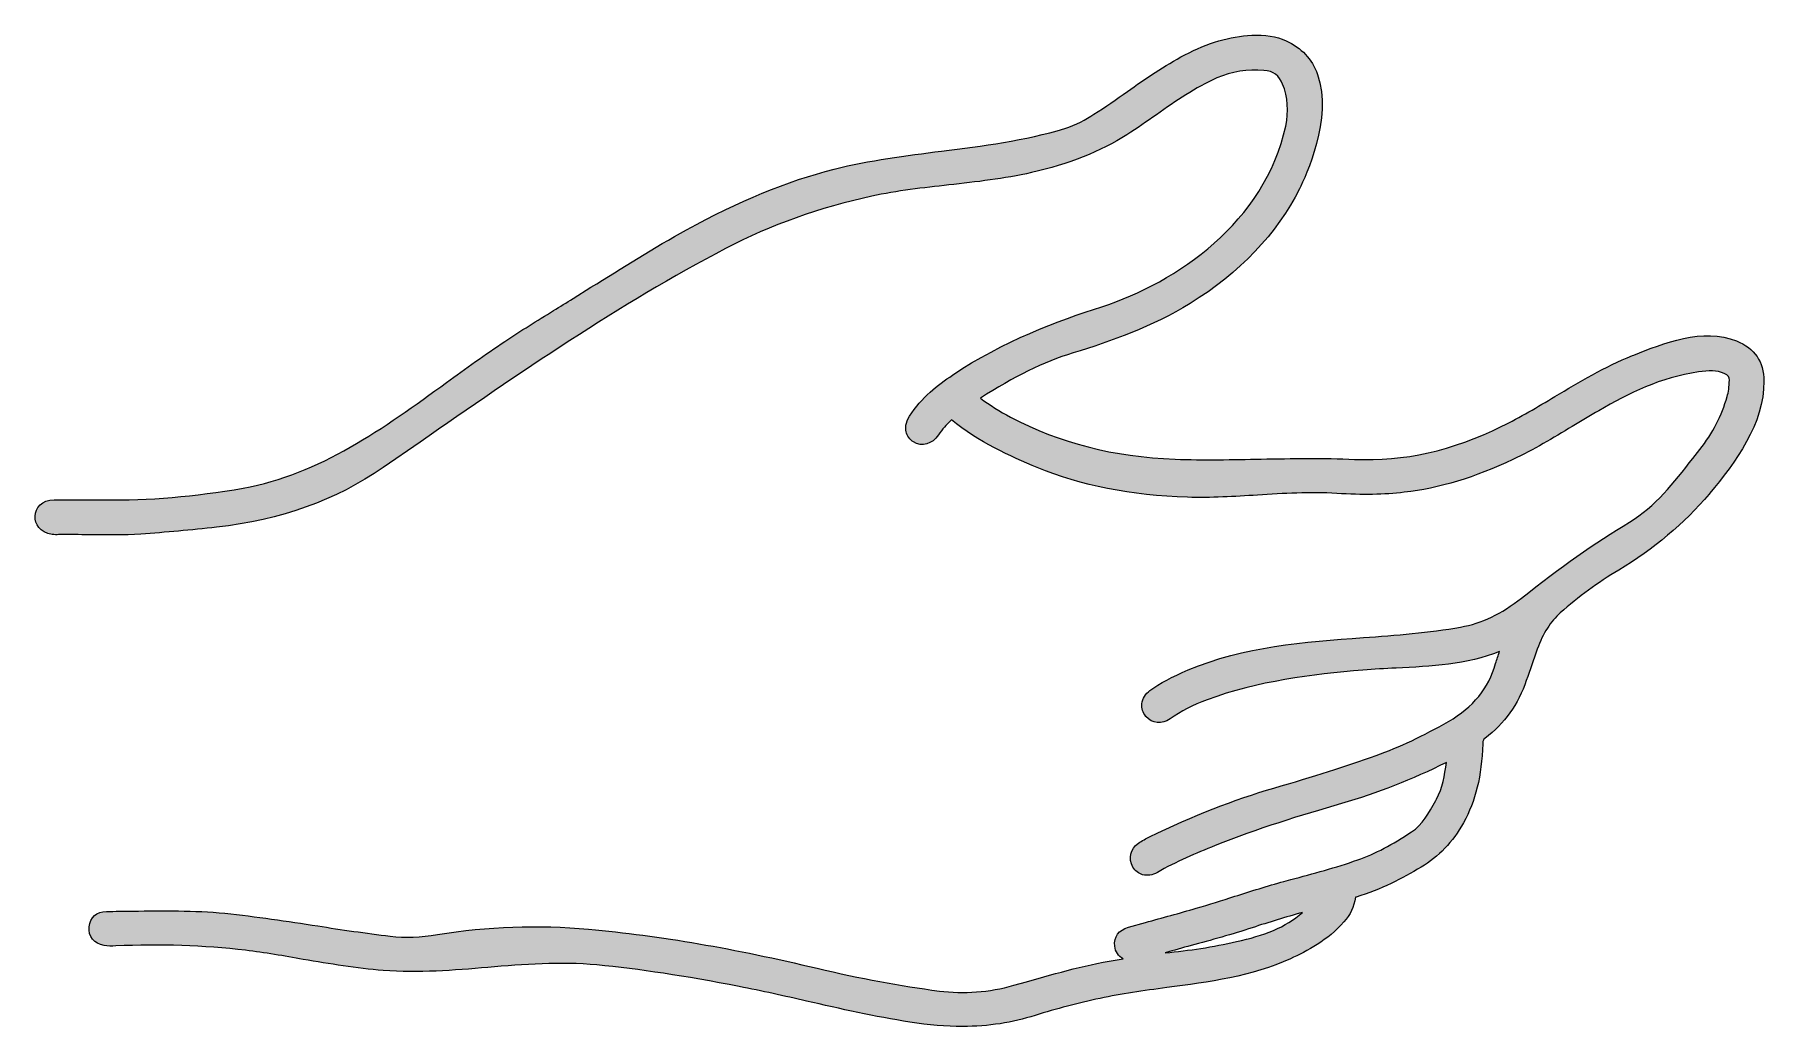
# Model space of a CAD drawing. Header units: inches. Extents: x -0.1 to 11.9, y -21.7 to -14.8.
import ezdxf

# ---------------------------------------------------------------- set-up
doc = ezdxf.new("R2010")
doc.units = ezdxf.units.IN
doc.header["$MEASUREMENT"] = 0
doc.layers.add('Layer 1', color=7, linetype='Continuous')

msp = doc.modelspace()

# ---------------------------------------------------------------- hatches: boundary and pattern name
at = {"layer": 'Layer 1', "true_color": 0xffffff}
h = msp.add_hatch(color=7, dxfattribs=at)
h.dxf.hatch_style = 2
edge = h.paths.add_edge_path()
edge.add_spline(control_points=[(11.663, -16.965), (11.431, -16.871), (11.153, -16.982), (10.95, -17.064), (10.95, -17.064), (10.941, -17.067), (10.941, -17.067), (10.748, -17.144), (10.572, -17.25), (10.402, -17.352), (10.283, -17.423), (10.161, -17.496), (10.035, -17.558), (9.689, -17.729), (9.354, -17.804), (9.012, -17.788), (8.798, -17.778), (8.577, -17.782), (8.364, -17.786), (8.167, -17.79), (7.964, -17.794), (7.766, -17.787), (7.339, -17.77), (6.966, -17.675), (6.625, -17.495), (6.549, -17.455), (6.479, -17.409), (6.415, -17.364), (6.647, -17.213), (6.853, -17.112), (7.058, -17.049), (7.324, -16.967), (7.606, -16.868), (7.871, -16.705), (8.212, -16.495), (8.475, -16.219), (8.63, -15.908), (8.67, -15.829), (8.863, -15.416), (8.755, -15.115), (8.716, -15.006), (8.642, -14.928), (8.537, -14.881), (8.467, -14.85), (8.391, -14.837), (8.298, -14.842), (8.147, -14.85), (7.994, -14.894), (7.833, -14.979), (7.692, -15.053), (7.561, -15.144), (7.435, -15.233), (7.36, -15.286), (7.282, -15.341), (7.203, -15.391), (7.146, -15.427), (7.078, -15.466), (7.001, -15.49), (6.723, -15.574), (6.43, -15.611), (6.146, -15.647), (5.9, -15.678), (5.646, -15.71), (5.4, -15.772), (5.072, -15.856), (4.738, -15.993), (4.376, -16.193), (4.15, -16.319), (3.927, -16.458), (3.712, -16.593), (3.712, -16.593), (3.588, -16.671), (3.588, -16.671), (3.543, -16.699), (3.497, -16.727), (3.452, -16.755), (3.34, -16.824), (3.225, -16.895), (3.114, -16.969), (2.978, -17.059), (2.842, -17.158), (2.71, -17.254), (2.277, -17.569), (1.829, -17.894), (1.298, -17.988), (0.959, -18.047), (0.643, -18.074), (0.333, -18.069), (0.333, -18.069), (0.232, -18.069), (0.232, -18.069), (0.151, -18.069), (0.069, -18.069), (-0.013, -18.069), (-0.101, -18.07), (-0.144, -18.126), (-0.146, -18.182), (-0.149, -18.237), (-0.113, -18.297), (-0.027, -18.309), (-0.012, -18.311), (0.003, -18.312), (0.017, -18.311), (0.089, -18.31), (0.161, -18.311), (0.233, -18.312), (0.349, -18.313), (0.469, -18.315), (0.589, -18.307), (0.76, -18.295), (0.937, -18.279), (1.114, -18.259), (1.561, -18.209), (1.939, -18.073), (2.269, -17.845), (2.269, -17.845), (2.526, -17.668), (2.526, -17.668), (3.206, -17.196), (3.91, -16.709), (4.647, -16.323), (4.959, -16.16), (5.301, -16.038), (5.661, -15.96), (5.837, -15.922), (6.02, -15.901), (6.196, -15.882), (6.385, -15.861), (6.579, -15.839), (6.77, -15.796), (7.026, -15.738), (7.248, -15.65), (7.432, -15.533), (7.503, -15.489), (7.571, -15.44), (7.637, -15.394), (7.775, -15.297), (7.905, -15.205), (8.057, -15.139), (8.159, -15.095), (8.269, -15.077), (8.382, -15.086), (8.449, -15.092), (8.489, -15.121), (8.512, -15.181), (8.549, -15.272), (8.556, -15.37), (8.534, -15.473), (8.39, -16.14), (7.78, -16.558), (7.257, -16.728), (6.959, -16.824), (6.571, -16.966), (6.221, -17.203), (6.12, -17.271), (6.006, -17.358), (5.923, -17.488), (5.894, -17.534), (5.894, -17.572), (5.899, -17.596), (5.906, -17.625), (5.924, -17.651), (5.95, -17.667), (6.009, -17.704), (6.08, -17.684), (6.124, -17.617), (6.15, -17.578), (6.178, -17.55), (6.21, -17.518), (6.21, -17.518), (6.214, -17.514), (6.214, -17.514), (6.404, -17.667), (6.621, -17.767), (6.809, -17.845), (7.112, -17.97), (7.463, -18.04), (7.852, -18.051), (8.015, -18.056), (8.179, -18.046), (8.338, -18.036), (8.518, -18.025), (8.705, -18.013), (8.888, -18.025), (9.068, -18.036), (9.217, -18.033), (9.356, -18.017), (9.6, -17.989), (9.847, -17.914), (10.111, -17.789), (10.255, -17.721), (10.391, -17.639), (10.522, -17.559), (10.583, -17.522), (10.645, -17.485), (10.707, -17.45), (10.912, -17.331), (11.139, -17.217), (11.398, -17.181), (11.471, -17.171), (11.527, -17.169), (11.578, -17.191), (11.609, -17.205), (11.614, -17.217), (11.613, -17.238), (11.612, -17.285), (11.607, -17.32), (11.598, -17.352), (11.561, -17.483), (11.497, -17.607), (11.408, -17.72), (11.408, -17.72), (11.36, -17.781), (11.36, -17.781), (11.226, -17.953), (11.1, -18.115), (10.92, -18.224), (10.681, -18.368), (10.436, -18.541), (10.171, -18.751), (10.032, -18.861), (9.894, -18.927), (9.748, -18.953), (9.529, -18.992), (9.297, -19.009), (9.073, -19.026), (8.665, -19.056), (8.243, -19.088), (7.856, -19.251), (7.745, -19.298), (7.663, -19.342), (7.592, -19.394), (7.56, -19.417), (7.54, -19.449), (7.536, -19.485), (7.533, -19.517), (7.542, -19.548), (7.564, -19.573), (7.608, -19.625), (7.673, -19.631), (7.732, -19.59), (7.805, -19.538), (7.89, -19.495), (7.989, -19.458), (8.34, -19.328), (8.716, -19.282), (9.07, -19.252), (9.145, -19.245), (9.222, -19.242), (9.3, -19.238), (9.542, -19.226), (9.791, -19.214), (10.018, -19.122), (10.009, -19.149), (9.999, -19.177), (9.991, -19.206), (9.942, -19.378), (9.835, -19.51), (9.664, -19.608), (9.489, -19.709), (9.325, -19.786), (9.161, -19.844), (8.952, -19.919), (8.727, -19.991), (8.452, -20.071), (8.175, -20.152), (7.893, -20.263), (7.589, -20.41), (7.564, -20.422), (7.537, -20.436), (7.512, -20.454), (7.455, -20.496), (7.44, -20.56), (7.474, -20.62), (7.489, -20.646), (7.513, -20.665), (7.541, -20.673), (7.574, -20.682), (7.609, -20.676), (7.643, -20.657), (7.771, -20.583), (7.912, -20.524), (8.044, -20.471), (8.335, -20.353), (8.638, -20.261), (8.922, -20.179), (9.168, -20.108), (9.412, -20.012), (9.649, -19.893), (9.637, -19.984), (9.623, -20.07), (9.58, -20.149), (9.58, -20.149), (9.575, -20.158), (9.575, -20.158), (9.528, -20.244), (9.483, -20.326), (9.407, -20.376), (9.276, -20.463), (9.154, -20.527), (9.034, -20.57), (8.882, -20.624), (8.723, -20.666), (8.569, -20.707), (8.569, -20.707), (8.522, -20.72), (8.522, -20.72), (8.406, -20.751), (8.292, -20.788), (8.18, -20.823), (8.093, -20.851), (8.003, -20.88), (7.913, -20.906), (7.796, -20.94), (7.678, -20.972), (7.56, -21.005), (7.56, -21.005), (7.442, -21.038), (7.442, -21.038), (7.375, -21.056), (7.34, -21.105), (7.347, -21.169), (7.351, -21.208), (7.373, -21.24), (7.406, -21.258), (7.406, -21.258), (7.392, -21.26), (7.392, -21.26), (7.167, -21.293), (6.947, -21.356), (6.735, -21.416), (6.735, -21.416), (6.648, -21.441), (6.648, -21.441), (6.472, -21.49), (6.302, -21.503), (6.13, -21.481), (5.858, -21.445), (5.58, -21.394), (5.283, -21.323), (4.711, -21.186), (4.192, -21.097), (3.696, -21.051), (3.345, -21.019), (2.993, -21.032), (2.648, -21.089), (2.53, -21.109), (2.422, -21.113), (2.318, -21.1), (2.15, -21.08), (1.98, -21.054), (1.816, -21.029), (1.605, -20.996), (1.388, -20.963), (1.171, -20.941), (0.957, -20.92), (0.741, -20.923), (0.533, -20.926), (0.471, -20.927), (0.41, -20.927), (0.349, -20.928), (0.283, -20.928), (0.235, -20.971), (0.229, -21.034), (0.222, -21.102), (0.264, -21.154), (0.334, -21.164), (0.359, -21.168), (0.386, -21.17), (0.414, -21.168), (0.723, -21.153), (1.026, -21.164), (1.315, -21.198), (1.448, -21.214), (1.583, -21.238), (1.715, -21.261), (1.897, -21.292), (2.085, -21.324), (2.271, -21.338), (2.516, -21.357), (2.76, -21.337), (2.997, -21.317), (3.244, -21.296), (3.5, -21.275), (3.753, -21.3), (4.048, -21.328), (4.362, -21.376), (4.741, -21.45), (4.897, -21.48), (5.055, -21.516), (5.209, -21.551), (5.442, -21.604), (5.684, -21.659), (5.926, -21.697), (6.056, -21.717), (6.177, -21.727), (6.291, -21.727), (6.472, -21.727), (6.637, -21.701), (6.796, -21.65), (6.943, -21.603), (7.092, -21.567), (7.246, -21.532), (7.392, -21.499), (7.546, -21.479), (7.708, -21.457), (8, -21.419), (8.301, -21.379), (8.567, -21.257), (8.681, -21.204), (8.826, -21.128), (8.938, -21.001), (8.983, -20.95), (9.007, -20.899), (9.019, -20.829), (9.02, -20.828), (9.021, -20.828), (9.022, -20.828), (9.198, -20.777), (9.343, -20.698), (9.474, -20.621), (9.596, -20.548), (9.692, -20.447), (9.768, -20.312), (9.851, -20.162), (9.894, -19.988), (9.902, -19.765), (9.903, -19.736), (9.906, -19.734), (9.917, -19.726), (10.052, -19.624), (10.149, -19.489), (10.204, -19.323), (10.229, -19.251), (10.253, -19.179), (10.28, -19.107), (10.321, -18.995), (10.372, -18.915), (10.44, -18.854), (10.564, -18.744), (10.7, -18.644), (10.845, -18.557), (11.088, -18.412), (11.299, -18.234), (11.473, -18.029), (11.473, -18.029), (11.477, -18.023), (11.477, -18.023), (11.654, -17.814), (11.856, -17.536), (11.853, -17.245), (11.852, -17.108), (11.79, -17.017), (11.663, -16.965)], knot_values=[0, 0, 0, 0, 1, 1, 1, 2, 2, 2, 3, 3, 3, 4, 4, 4, 5, 5, 5, 6, 6, 6, 7, 7, 7, 8, 8, 8, 9, 9, 9, 10, 10, 10, 11, 11, 11, 12, 12, 12, 13, 13, 13, 14, 14, 14, 15, 15, 15, 16, 16, 16, 17, 17, 17, 18, 18, 18, 19, 19, 19, 20, 20, 20, 21, 21, 21, 22, 22, 22, 23, 23, 23, 24, 24, 24, 25, 25, 25, 26, 26, 26, 27, 27, 27, 28, 28, 28, 29, 29, 29, 30, 30, 30, 31, 31, 31, 32, 32, 32, 33, 33, 33, 34, 34, 34, 35, 35, 35, 36, 36, 36, 37, 37, 37, 38, 38, 38, 39, 39, 39, 40, 40, 40, 41, 41, 41, 42, 42, 42, 43, 43, 43, 44, 44, 44, 45, 45, 45, 46, 46, 46, 47, 47, 47, 48, 48, 48, 49, 49, 49, 50, 50, 50, 51, 51, 51, 52, 52, 52, 53, 53, 53, 54, 54, 54, 55, 55, 55, 56, 56, 56, 57, 57, 57, 58, 58, 58, 59, 59, 59, 60, 60, 60, 61, 61, 61, 62, 62, 62, 63, 63, 63, 64, 64, 64, 65, 65, 65, 66, 66, 66, 67, 67, 67, 68, 68, 68, 69, 69, 69, 70, 70, 70, 71, 71, 71, 72, 72, 72, 73, 73, 73, 74, 74, 74, 75, 75, 75, 76, 76, 76, 77, 77, 77, 78, 78, 78, 79, 79, 79, 80, 80, 80, 81, 81, 81, 82, 82, 82, 83, 83, 83, 84, 84, 84, 85, 85, 85, 86, 86, 86, 87, 87, 87, 88, 88, 88, 89, 89, 89, 90, 90, 90, 91, 91, 91, 92, 92, 92, 93, 93, 93, 94, 94, 94, 95, 95, 95, 96, 96, 96, 97, 97, 97, 98, 98, 98, 99, 99, 99, 100, 100, 100, 101, 101, 101, 102, 102, 102, 103, 103, 103, 104, 104, 104, 105, 105, 105, 106, 106, 106, 107, 107, 107, 108, 108, 108, 109, 109, 109, 110, 110, 110, 111, 111, 111, 112, 112, 112, 113, 113, 113, 114, 114, 114, 115, 115, 115, 116, 116, 116, 117, 117, 117, 118, 118, 118, 119, 119, 119, 120, 120, 120, 121, 121, 121, 122, 122, 122, 123, 123, 123, 124, 124, 124, 125, 125, 125, 126, 126, 126, 127, 127, 127, 128, 128, 128, 129, 129, 129, 130, 130, 130, 131, 131, 131, 132, 132, 132, 133, 133, 133, 134, 134, 134, 135, 135, 135, 136, 136, 136, 137, 137, 137, 138, 138, 138, 139, 139, 139, 140, 140, 140, 141, 141, 141, 142, 142, 142, 143, 143, 143, 144, 144, 144, 145, 145, 145, 146, 146, 146, 147, 147, 147, 148, 148, 148, 149, 149, 149, 150, 150, 150, 151, 151, 151, 151], degree=3, periodic=1)
edge = h.paths.add_edge_path()
edge.add_spline(control_points=[(8.651, -20.935), (8.533, -21.039), (8.381, -21.096), (8.193, -21.138), (8.03, -21.174), (7.862, -21.201), (7.698, -21.215), (7.758, -21.198), (7.818, -21.181), (7.877, -21.165), (8.017, -21.127), (8.162, -21.088), (8.302, -21.041), (8.417, -21.003), (8.534, -20.968), (8.651, -20.935)], knot_values=[0, 0, 0, 0, 1, 1, 1, 2, 2, 2, 3, 3, 3, 4, 4, 4, 5, 5, 5, 5], degree=3, periodic=1)

# ---------------------------------------------------------------- linework, layer by layer
at = {"layer": 'Layer 1', "lineweight": 0}
for points, knots in [([(11.663, -16.965), (11.431, -16.871), (11.153, -16.982), (10.95, -17.064), (10.95, -17.064), (10.941, -17.067), (10.941, -17.067), (10.748, -17.144), (10.572, -17.25), (10.402, -17.352), (10.283, -17.423), (10.161, -17.496), (10.035, -17.558), (9.689, -17.729), (9.354, -17.804), (9.012, -17.788), (8.798, -17.778), (8.577, -17.782), (8.364, -17.786), (8.167, -17.79), (7.964, -17.794), (7.766, -17.787), (7.339, -17.77), (6.966, -17.675), (6.625, -17.495), (6.549, -17.455), (6.479, -17.409), (6.415, -17.364), (6.647, -17.213), (6.853, -17.112), (7.058, -17.049), (7.324, -16.967), (7.606, -16.868), (7.871, -16.705), (8.212, -16.495), (8.475, -16.219), (8.63, -15.908), (8.67, -15.829), (8.863, -15.416), (8.755, -15.115), (8.716, -15.006), (8.642, -14.928), (8.537, -14.881), (8.467, -14.85), (8.391, -14.837), (8.298, -14.842), (8.147, -14.85), (7.994, -14.894), (7.833, -14.979), (7.692, -15.053), (7.561, -15.144), (7.435, -15.233), (7.36, -15.286), (7.282, -15.341), (7.203, -15.391), (7.146, -15.427), (7.078, -15.466), (7.001, -15.49), (6.723, -15.574), (6.43, -15.611), (6.146, -15.647), (5.9, -15.678), (5.646, -15.71), (5.4, -15.772), (5.072, -15.856), (4.738, -15.993), (4.376, -16.193), (4.15, -16.319), (3.927, -16.458), (3.712, -16.593), (3.712, -16.593), (3.588, -16.671), (3.588, -16.671), (3.543, -16.699), (3.497, -16.727), (3.452, -16.755), (3.34, -16.824), (3.225, -16.895), (3.114, -16.969), (2.978, -17.059), (2.842, -17.158), (2.71, -17.254), (2.277, -17.569), (1.829, -17.894), (1.298, -17.988), (0.959, -18.047), (0.643, -18.074), (0.333, -18.069), (0.333, -18.069), (0.232, -18.069), (0.232, -18.069), (0.151, -18.069), (0.069, -18.069), (-0.013, -18.069), (-0.101, -18.07), (-0.144, -18.126), (-0.146, -18.182), (-0.149, -18.237), (-0.113, -18.297), (-0.027, -18.309), (-0.012, -18.311), (0.003, -18.312), (0.017, -18.311), (0.089, -18.31), (0.161, -18.311), (0.233, -18.312), (0.349, -18.313), (0.469, -18.315), (0.589, -18.307), (0.76, -18.295), (0.937, -18.279), (1.114, -18.259), (1.561, -18.209), (1.939, -18.073), (2.269, -17.845), (2.269, -17.845), (2.526, -17.668), (2.526, -17.668), (3.206, -17.196), (3.91, -16.709), (4.647, -16.323), (4.959, -16.16), (5.301, -16.038), (5.661, -15.96), (5.837, -15.922), (6.02, -15.901), (6.196, -15.882), (6.385, -15.861), (6.579, -15.839), (6.77, -15.796), (7.026, -15.738), (7.248, -15.65), (7.432, -15.533), (7.503, -15.489), (7.571, -15.44), (7.637, -15.394), (7.775, -15.297), (7.905, -15.205), (8.057, -15.139), (8.159, -15.095), (8.269, -15.077), (8.382, -15.086), (8.449, -15.092), (8.489, -15.121), (8.512, -15.181), (8.549, -15.272), (8.556, -15.37), (8.534, -15.473), (8.39, -16.14), (7.78, -16.558), (7.257, -16.728), (6.959, -16.824), (6.571, -16.966), (6.221, -17.203), (6.12, -17.271), (6.006, -17.358), (5.923, -17.488), (5.894, -17.534), (5.894, -17.572), (5.899, -17.596), (5.906, -17.625), (5.924, -17.651), (5.95, -17.667), (6.009, -17.704), (6.08, -17.684), (6.124, -17.617), (6.15, -17.578), (6.178, -17.55), (6.21, -17.518), (6.21, -17.518), (6.214, -17.514), (6.214, -17.514), (6.404, -17.667), (6.621, -17.767), (6.809, -17.845), (7.112, -17.97), (7.463, -18.04), (7.852, -18.051), (8.015, -18.056), (8.179, -18.046), (8.338, -18.036), (8.518, -18.025), (8.705, -18.013), (8.888, -18.025), (9.068, -18.036), (9.217, -18.033), (9.356, -18.017), (9.6, -17.989), (9.847, -17.914), (10.111, -17.789), (10.255, -17.721), (10.391, -17.639), (10.522, -17.559), (10.583, -17.522), (10.645, -17.485), (10.707, -17.45), (10.912, -17.331), (11.139, -17.217), (11.398, -17.181), (11.471, -17.171), (11.527, -17.169), (11.578, -17.191), (11.609, -17.205), (11.614, -17.217), (11.613, -17.238), (11.612, -17.285), (11.607, -17.32), (11.598, -17.352), (11.561, -17.483), (11.497, -17.607), (11.408, -17.72), (11.408, -17.72), (11.36, -17.781), (11.36, -17.781), (11.226, -17.953), (11.1, -18.115), (10.92, -18.224), (10.681, -18.368), (10.436, -18.541), (10.171, -18.751), (10.032, -18.861), (9.894, -18.927), (9.748, -18.953), (9.529, -18.992), (9.297, -19.009), (9.073, -19.026), (8.665, -19.056), (8.243, -19.088), (7.856, -19.251), (7.745, -19.298), (7.663, -19.342), (7.592, -19.394), (7.56, -19.417), (7.54, -19.449), (7.536, -19.485), (7.533, -19.517), (7.542, -19.548), (7.564, -19.573), (7.608, -19.625), (7.673, -19.631), (7.732, -19.59), (7.805, -19.538), (7.89, -19.495), (7.989, -19.458), (8.34, -19.328), (8.716, -19.282), (9.07, -19.252), (9.145, -19.245), (9.222, -19.242), (9.3, -19.238), (9.542, -19.226), (9.791, -19.214), (10.018, -19.122), (10.009, -19.149), (9.999, -19.177), (9.991, -19.206), (9.942, -19.378), (9.835, -19.51), (9.664, -19.608), (9.489, -19.709), (9.325, -19.786), (9.161, -19.844), (8.952, -19.919), (8.727, -19.991), (8.452, -20.071), (8.175, -20.152), (7.893, -20.263), (7.589, -20.41), (7.564, -20.422), (7.537, -20.436), (7.512, -20.454), (7.455, -20.496), (7.44, -20.56), (7.474, -20.62), (7.489, -20.646), (7.513, -20.665), (7.541, -20.673), (7.574, -20.682), (7.609, -20.676), (7.643, -20.657), (7.771, -20.583), (7.912, -20.524), (8.044, -20.471), (8.335, -20.353), (8.638, -20.261), (8.922, -20.179), (9.168, -20.108), (9.412, -20.012), (9.649, -19.893), (9.637, -19.984), (9.623, -20.07), (9.58, -20.149), (9.58, -20.149), (9.575, -20.158), (9.575, -20.158), (9.528, -20.244), (9.483, -20.326), (9.407, -20.376), (9.276, -20.463), (9.154, -20.527), (9.034, -20.57), (8.882, -20.624), (8.723, -20.666), (8.569, -20.707), (8.569, -20.707), (8.522, -20.72), (8.522, -20.72), (8.406, -20.751), (8.292, -20.788), (8.18, -20.823), (8.093, -20.851), (8.003, -20.88), (7.913, -20.906), (7.796, -20.94), (7.678, -20.972), (7.56, -21.005), (7.56, -21.005), (7.442, -21.038), (7.442, -21.038), (7.375, -21.056), (7.34, -21.105), (7.347, -21.169), (7.351, -21.208), (7.373, -21.24), (7.406, -21.258), (7.406, -21.258), (7.392, -21.26), (7.392, -21.26), (7.167, -21.293), (6.947, -21.356), (6.735, -21.416), (6.735, -21.416), (6.648, -21.441), (6.648, -21.441), (6.472, -21.49), (6.302, -21.503), (6.13, -21.481), (5.858, -21.445), (5.58, -21.394), (5.283, -21.323), (4.711, -21.186), (4.192, -21.097), (3.696, -21.051), (3.345, -21.019), (2.993, -21.032), (2.648, -21.089), (2.53, -21.109), (2.422, -21.113), (2.318, -21.1), (2.15, -21.08), (1.98, -21.054), (1.816, -21.029), (1.605, -20.996), (1.388, -20.963), (1.171, -20.941), (0.957, -20.92), (0.741, -20.923), (0.533, -20.926), (0.471, -20.927), (0.41, -20.927), (0.349, -20.928), (0.283, -20.928), (0.235, -20.971), (0.229, -21.034), (0.222, -21.102), (0.264, -21.154), (0.334, -21.164), (0.359, -21.168), (0.386, -21.17), (0.414, -21.168), (0.723, -21.153), (1.026, -21.164), (1.315, -21.198), (1.448, -21.214), (1.583, -21.238), (1.715, -21.261), (1.897, -21.292), (2.085, -21.324), (2.271, -21.338), (2.516, -21.357), (2.76, -21.337), (2.997, -21.317), (3.244, -21.296), (3.5, -21.275), (3.753, -21.3), (4.048, -21.328), (4.362, -21.376), (4.741, -21.45), (4.897, -21.48), (5.055, -21.516), (5.209, -21.551), (5.442, -21.604), (5.684, -21.659), (5.926, -21.697), (6.056, -21.717), (6.177, -21.727), (6.291, -21.727), (6.472, -21.727), (6.637, -21.701), (6.796, -21.65), (6.943, -21.603), (7.092, -21.567), (7.246, -21.532), (7.392, -21.499), (7.546, -21.479), (7.708, -21.457), (8, -21.419), (8.301, -21.379), (8.567, -21.257), (8.681, -21.204), (8.826, -21.128), (8.938, -21.001), (8.983, -20.95), (9.007, -20.899), (9.019, -20.829), (9.02, -20.828), (9.021, -20.828), (9.022, -20.828), (9.198, -20.777), (9.343, -20.698), (9.474, -20.621), (9.596, -20.548), (9.692, -20.447), (9.768, -20.312), (9.851, -20.162), (9.894, -19.988), (9.902, -19.765), (9.903, -19.736), (9.906, -19.734), (9.917, -19.726), (10.052, -19.624), (10.149, -19.489), (10.204, -19.323), (10.229, -19.251), (10.253, -19.179), (10.28, -19.107), (10.321, -18.995), (10.372, -18.915), (10.44, -18.854), (10.564, -18.744), (10.7, -18.644), (10.845, -18.557), (11.088, -18.412), (11.299, -18.234), (11.473, -18.029), (11.473, -18.029), (11.477, -18.023), (11.477, -18.023), (11.654, -17.814), (11.856, -17.536), (11.853, -17.245), (11.852, -17.108), (11.79, -17.017), (11.663, -16.965)], [0, 0, 0, 0, 1, 1, 1, 2, 2, 2, 3, 3, 3, 4, 4, 4, 5, 5, 5, 6, 6, 6, 7, 7, 7, 8, 8, 8, 9, 9, 9, 10, 10, 10, 11, 11, 11, 12, 12, 12, 13, 13, 13, 14, 14, 14, 15, 15, 15, 16, 16, 16, 17, 17, 17, 18, 18, 18, 19, 19, 19, 20, 20, 20, 21, 21, 21, 22, 22, 22, 23, 23, 23, 24, 24, 24, 25, 25, 25, 26, 26, 26, 27, 27, 27, 28, 28, 28, 29, 29, 29, 30, 30, 30, 31, 31, 31, 32, 32, 32, 33, 33, 33, 34, 34, 34, 35, 35, 35, 36, 36, 36, 37, 37, 37, 38, 38, 38, 39, 39, 39, 40, 40, 40, 41, 41, 41, 42, 42, 42, 43, 43, 43, 44, 44, 44, 45, 45, 45, 46, 46, 46, 47, 47, 47, 48, 48, 48, 49, 49, 49, 50, 50, 50, 51, 51, 51, 52, 52, 52, 53, 53, 53, 54, 54, 54, 55, 55, 55, 56, 56, 56, 57, 57, 57, 58, 58, 58, 59, 59, 59, 60, 60, 60, 61, 61, 61, 62, 62, 62, 63, 63, 63, 64, 64, 64, 65, 65, 65, 66, 66, 66, 67, 67, 67, 68, 68, 68, 69, 69, 69, 70, 70, 70, 71, 71, 71, 72, 72, 72, 73, 73, 73, 74, 74, 74, 75, 75, 75, 76, 76, 76, 77, 77, 77, 78, 78, 78, 79, 79, 79, 80, 80, 80, 81, 81, 81, 82, 82, 82, 83, 83, 83, 84, 84, 84, 85, 85, 85, 86, 86, 86, 87, 87, 87, 88, 88, 88, 89, 89, 89, 90, 90, 90, 91, 91, 91, 92, 92, 92, 93, 93, 93, 94, 94, 94, 95, 95, 95, 96, 96, 96, 97, 97, 97, 98, 98, 98, 99, 99, 99, 100, 100, 100, 101, 101, 101, 102, 102, 102, 103, 103, 103, 104, 104, 104, 105, 105, 105, 106, 106, 106, 107, 107, 107, 108, 108, 108, 109, 109, 109, 110, 110, 110, 111, 111, 111, 112, 112, 112, 113, 113, 113, 114, 114, 114, 115, 115, 115, 116, 116, 116, 117, 117, 117, 118, 118, 118, 119, 119, 119, 120, 120, 120, 121, 121, 121, 122, 122, 122, 123, 123, 123, 124, 124, 124, 125, 125, 125, 126, 126, 126, 127, 127, 127, 128, 128, 128, 129, 129, 129, 130, 130, 130, 131, 131, 131, 132, 132, 132, 133, 133, 133, 134, 134, 134, 135, 135, 135, 136, 136, 136, 137, 137, 137, 138, 138, 138, 139, 139, 139, 140, 140, 140, 141, 141, 141, 142, 142, 142, 143, 143, 143, 144, 144, 144, 145, 145, 145, 146, 146, 146, 147, 147, 147, 148, 148, 148, 149, 149, 149, 150, 150, 150, 151, 151, 151, 151]), ([(8.651, -20.935), (8.533, -21.039), (8.381, -21.096), (8.193, -21.138), (8.03, -21.174), (7.862, -21.201), (7.698, -21.215), (7.758, -21.198), (7.818, -21.181), (7.877, -21.165), (8.017, -21.127), (8.162, -21.088), (8.302, -21.041), (8.417, -21.003), (8.534, -20.968), (8.651, -20.935)], [0, 0, 0, 0, 1, 1, 1, 2, 2, 2, 3, 3, 3, 4, 4, 4, 5, 5, 5, 5])]:
    msp.add_open_spline(points, degree=3, knots=knots, dxfattribs=at)

doc.saveas('drawing.dxf')
